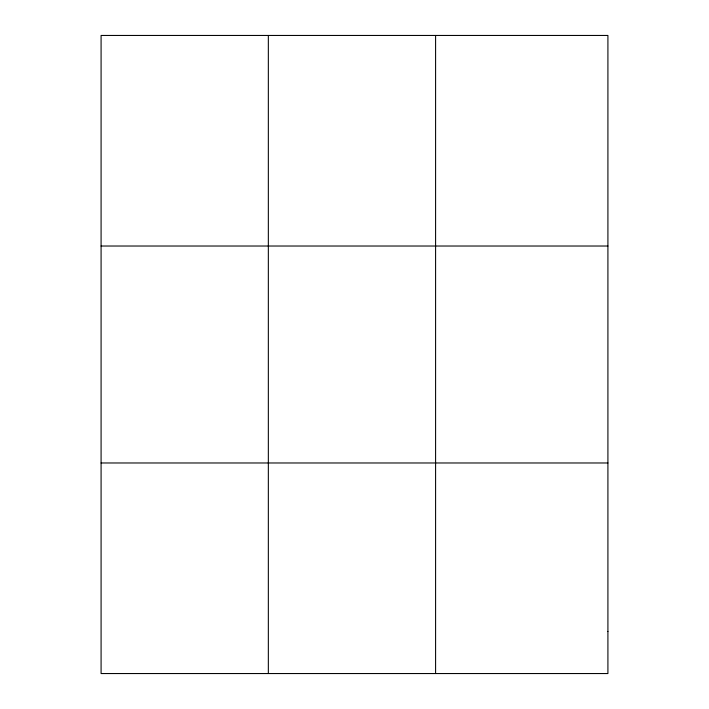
<?xml version="1.0" encoding="UTF-8"?>
<svg xmlns="http://www.w3.org/2000/svg" width="709" height="709" viewBox="0 0 709 709"><rect width="100%" height="100%" fill="white"/><g stroke="black" fill="none" stroke-linecap="round" stroke-linejoin="round"><path stroke-width="1.06" d="M268.339 673.55L268.339 35.45M435.592 673.55L435.592 35.45M101.086 246.023L607.914 246.023M101.086 462.977L607.914 462.977M607.914 631.435L607.914 673.55L101.086 673.55L101.086 35.45L607.914 35.45L607.914 631.435"/></g></svg>
